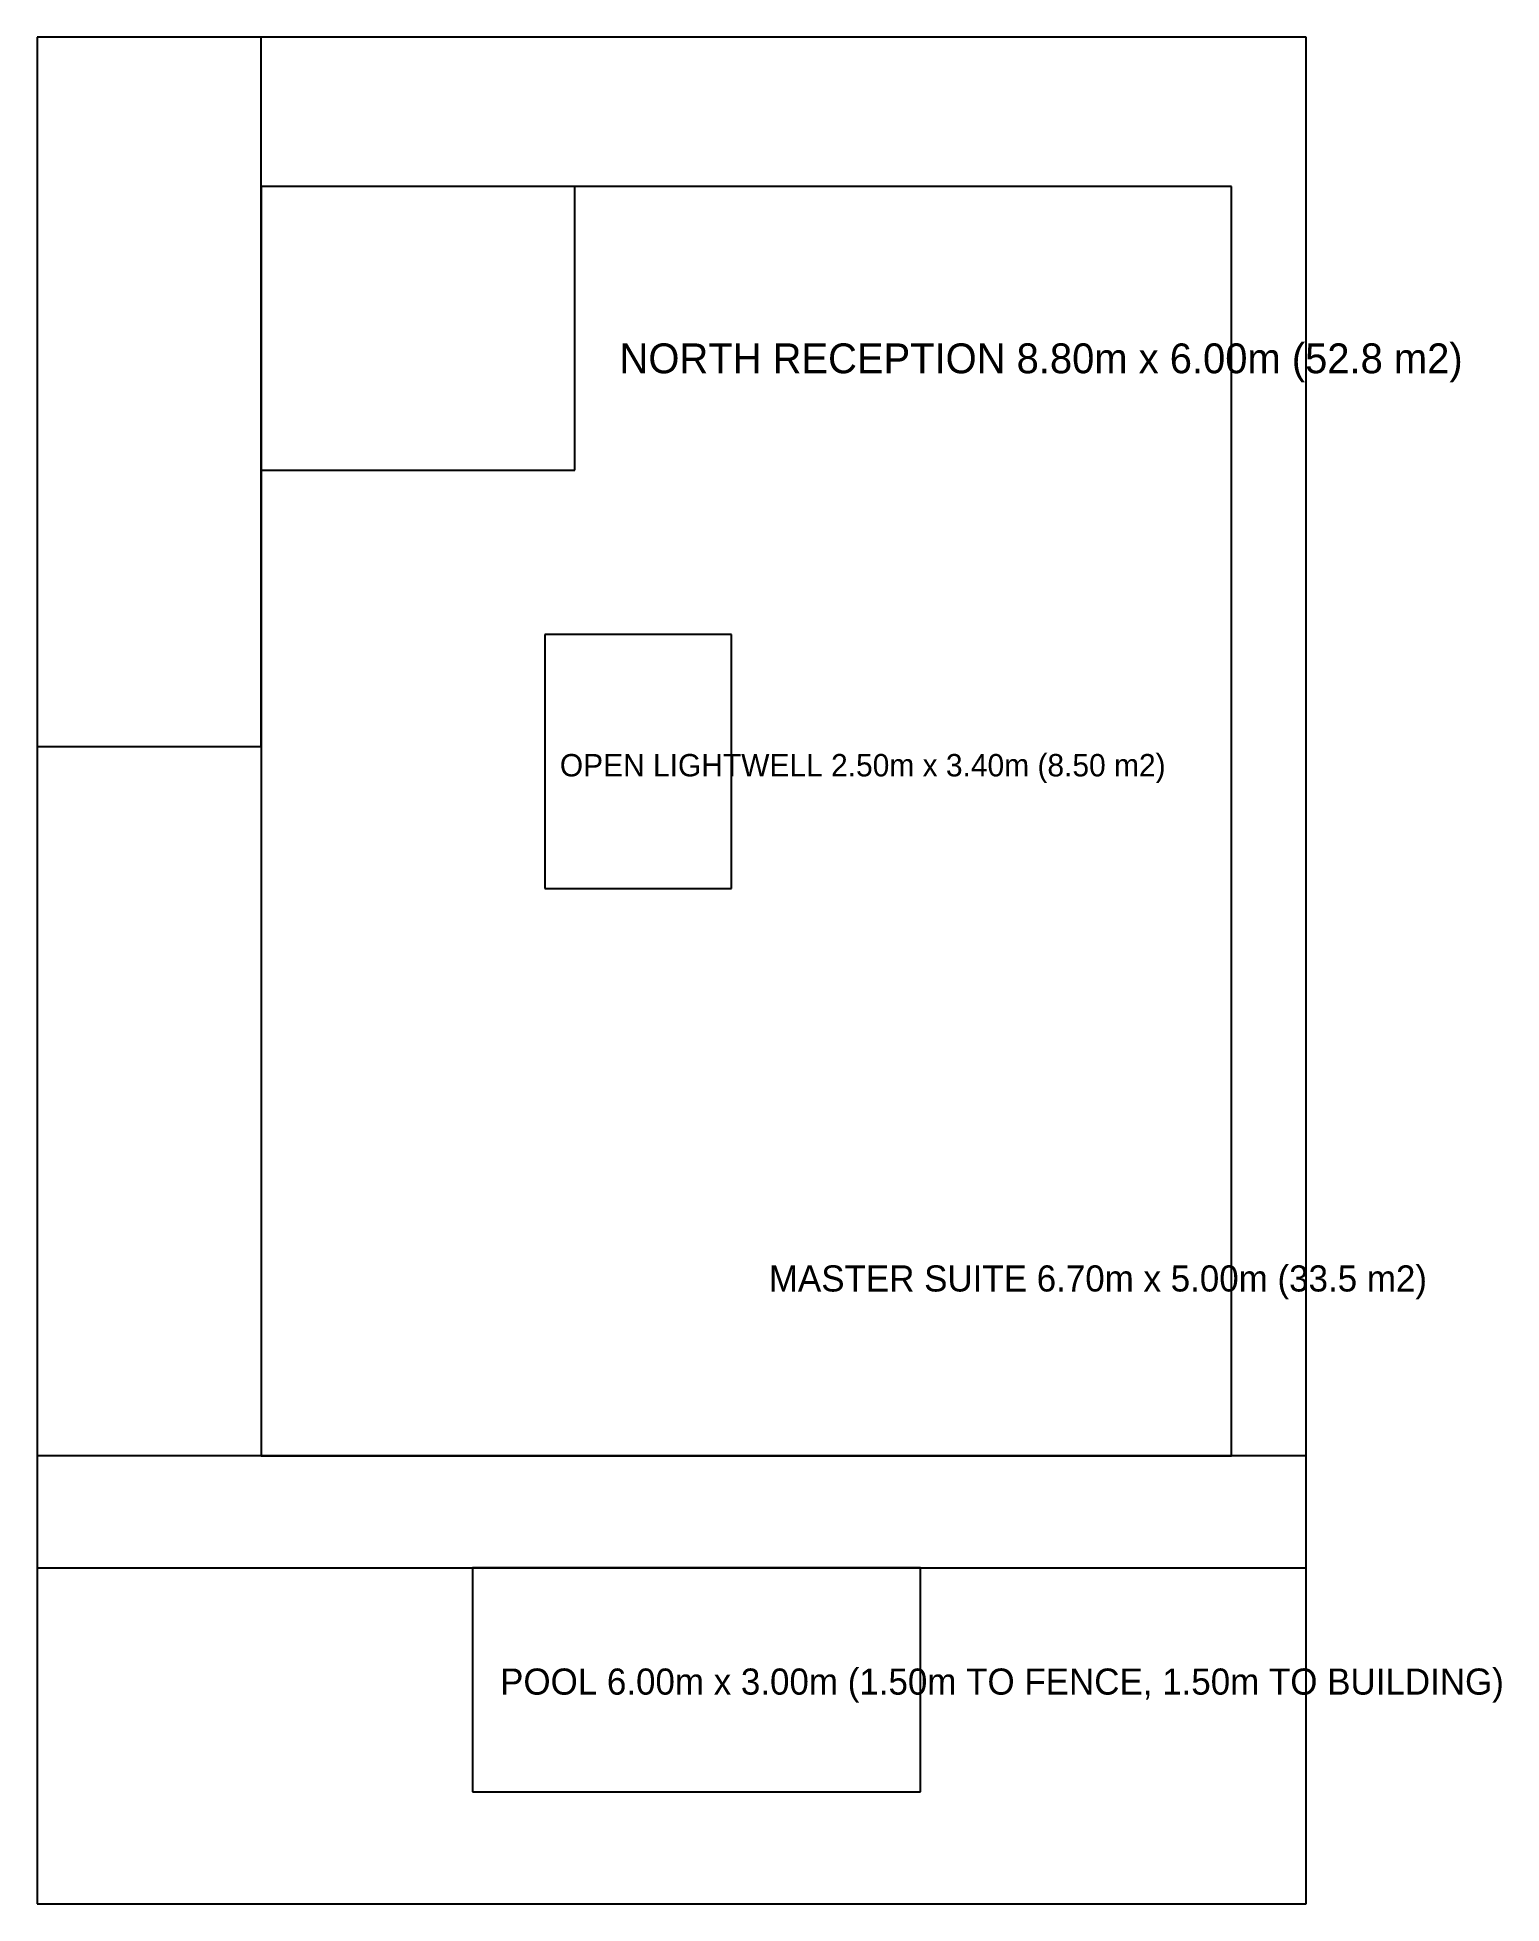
# Model space of a CAD drawing. Header units: metres. Extents: x 0 to 19.6, y 0 to 25.
import ezdxf

# ---------------------------------------------------------------- set-up
doc = ezdxf.new("R2010")
doc.units = ezdxf.units.M

msp = doc.modelspace()

# ---------------------------------------------------------------- linework, layer by layer
at = {"layer": 'CORE_STAIR_ELEVATOR'}
for p, q in [((7.2, 23), (3, 23)), ((3, 23), (3, 19.2)), ((7.2, 19.2), (7.2, 23)), ((3, 19.2), (7.2, 19.2))]:
    msp.add_line(p, q, dxfattribs=at)
at = {"layer": 'GROUND_BUILDING_50PCT'}
for p, q in [((16, 23), (3, 23)), ((3, 23), (3, 6)), ((16, 6), (16, 23)), ((3, 6), (16, 6))]:
    msp.add_line(p, q, dxfattribs=at)
at = {"layer": 'OPEN_LIGHTWELL_2.5x3.4M'}
for p, q in [((9.3, 17), (6.8, 17)), ((6.8, 17), (6.8, 13.6)), ((9.3, 13.6), (9.3, 17)), ((6.8, 13.6), (9.3, 13.6))]:
    msp.add_line(p, q, dxfattribs=at)
at = {"layer": 'PLOT_BOUNDARY_17x25M'}
for p, q in [((17, 25), (0, 25)), ((0, 25), (0, 0)), ((17, 0), (17, 25)), ((0, 0), (17, 0))]:
    msp.add_line(p, q, dxfattribs=at)
at = {"layer": 'POOL_6x3M_INDEPENDENT'}
for p, q in [((11.83, 4.5), (5.83, 4.5)), ((5.83, 4.5), (5.83, 1.5)), ((11.83, 1.5), (11.83, 4.5)), ((5.83, 1.5), (11.83, 1.5))]:
    msp.add_line(p, q, dxfattribs=at)
at = {"layer": 'POOL_BUFFER_1.50M'}
for p, q in [((17, 6), (0, 6)), ((0, 6), (0, 4.5)), ((17, 4.5), (17, 6)), ((0, 4.5), (17, 4.5))]:
    msp.add_line(p, q, dxfattribs=at)
at = {"layer": 'WEST_CAR_RAMP_3x9.5M'}
for p, q in [((3, 25), (0, 25)), ((0, 25), (0, 15.5)), ((3, 15.5), (3, 25)), ((0, 15.5), (3, 15.5))]:
    msp.add_line(p, q, dxfattribs=at)

# ---------------------------------------------------------------- texts
at = {"layer": 'ANNOTATIONS'}
for s, height, p in [('NORTH RECEPTION 8.80m x 6.00m (52.8 m2)', 0.4, (7.8, 20.5)), ('OPEN LIGHTWELL 2.50m x 3.40m (8.50 m2)', 0.3, (7, 15.1)), ('MASTER SUITE 6.70m x 5.00m (33.5 m2)', 0.35, (9.8, 8.2)), ('POOL 6.00m x 3.00m (1.50m TO FENCE, 1.50m TO BUILDING)', 0.35, (6.2, 2.8))]:
    msp.add_text(s, height=height, dxfattribs=at).set_placement(p)

doc.saveas('drawing.dxf')
